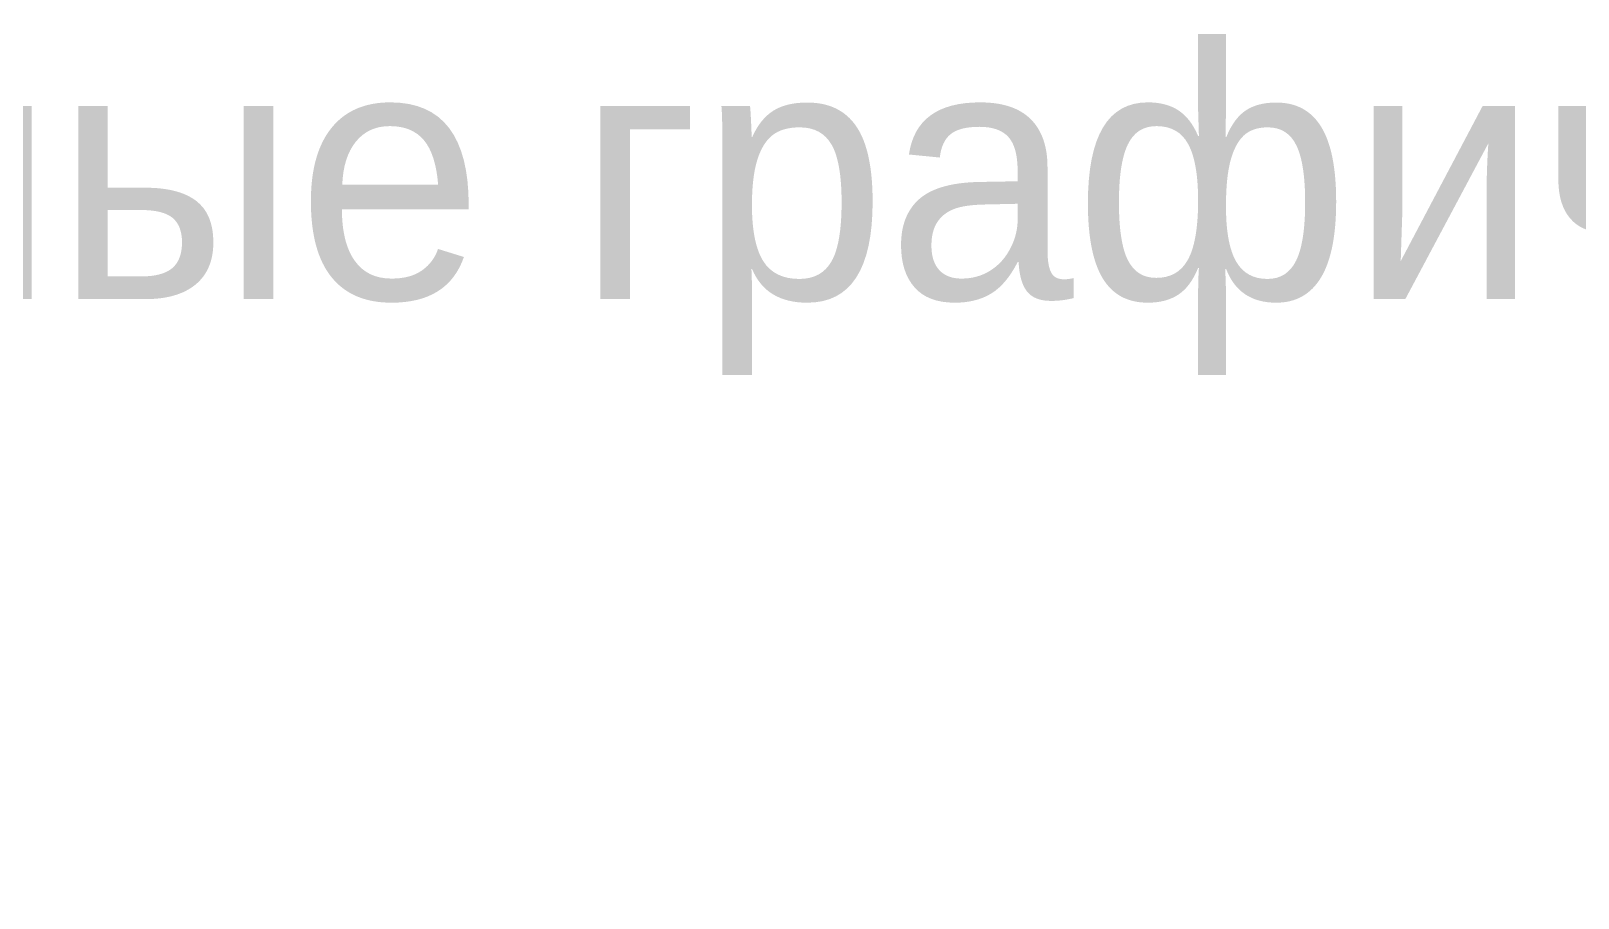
# Paper-space layout 'Layout1' of a CAD drawing. Header units: millimetres. Extents: x 0 to 1680, y -218 to 297.
# Drawn here: x 420.1 to 840.2, y -218.3 to 17 of the extents above; entities that cross this region are included whole.
import ezdxf
from ezdxf.enums import TextEntityAlignment as Align

# ---------------------------------------------------------------- set-up
doc = ezdxf.new("R2018")
doc.units = ezdxf.units.MM
doc.styles.get("Standard").update_dxf_attribs({"font": 'arial.ttf'})
doc.styles.add('Unecom', font='GOST2304A_0.ttf', dxfattribs={"height": 2.5})

# ---------------------------------------------------------------- blocks, each defined once
blk = doc.blocks.new('*U20')
at = {"insert": (512.53, -218.32), "char_height": 2.5, "width": 20, "attachment_point": 4, "style": 'Unecom'}
for s in ['\\pi1; ', '\\pi1; ', '\\pxi0.4; ']:
    blk.add_mtext(s, dxfattribs=at)
at = {"style": 'Unecom'}
blk.add_attdef('ЛИСТ_№', text='', height=2.5, dxfattribs=at).set_placement((177.5, 25), align=Align.MIDDLE_CENTER)
blk.add_attdef('КОЛ-ВО_ЛИСТОВ', text='', height=2.5, dxfattribs=at).set_placement((194.71, 23.69), align=Align.CENTER)
at = {"lineweight": 30, "flags": 104}
blk.add_attdef('ОПИСАНИЕ_ЛИСТА', text='', height=2.5, dxfattribs=at).set_placement((119.93, 12.53), align=Align.MIDDLE_CENTER)
at = {"style": 'Unecom', "flags": 8}
blk.add_attdef('ФОРМАТ_БУМАГИ', (169.38, 1.29), '', height=2.5, dxfattribs=at)

psp = doc.layouts.get("Layout1")

# ---------------------------------------------------------------- block references
ref = psp.add_blockref('*U20', (0, 0))
lines = psp.add_mtext('Условные графические обозначения', dxfattribs={"insert": (119.93, 12.53), "char_height": 68.2844, "attachment_point": 1})
ref.add_attrib('ОПИСАНИЕ_ЛИСТА', '', (119.93, 12.53), dxfattribs={"flags": 104}).embed_mtext(lines)

doc.saveas('drawing.dxf')
